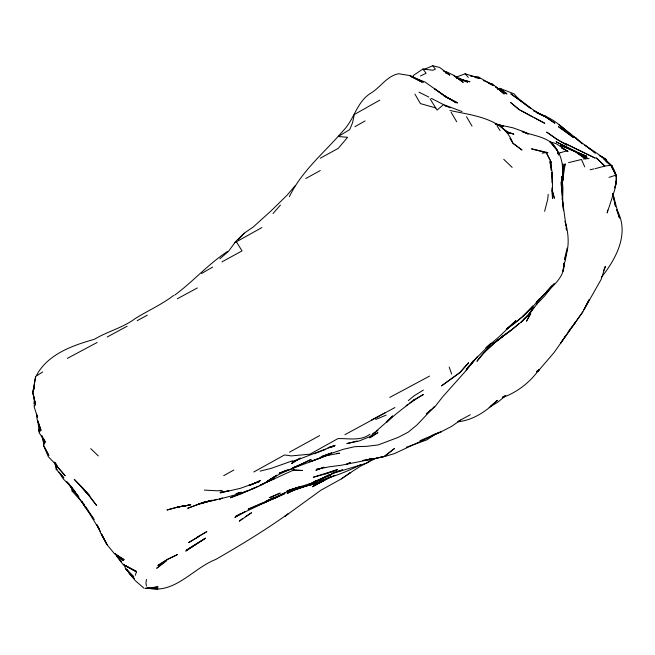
<?xml version="1.0" encoding="UTF-8"?>
<svg xmlns="http://www.w3.org/2000/svg" width="655" height="655" viewBox="0 0 655 655"><rect width="100%" height="100%" fill="white"/><g stroke="black" fill="none" stroke-linecap="round" stroke-linejoin="round"><path stroke-width="0.98" d="M561.744 181.288L561.802 176.359L562.923 187.69L562.637 200.528M561.834 181.566L561.933 176.809L561.638 180.69M616.461 176.727L616.183 182.377L614.685 187.952C619.18 178.119 614.644 166.28 605.793 160.663L612.13 166.329L616.461 176.727L611.754 165.707L612.13 166.329L603.263 158.354L612.13 166.329L604.188 158.666L606.825 161.777M546.327 152.803L531.516 148.849L547.948 152.607L546.327 152.803L551.395 162.645L546.344 152.517L542.184 153.172M564.061 263.261C564.864 280.34 547.408 288.97 538.344 300.833L544.944 293.407M146.425 579.405L145.967 583.187L146.433 586.11M548.186 194.314L547.727 199.341L544.616 211.344M33.937 403.955L34.42 398.911M563.939 264.047L563.529 267.502L564.045 263.981M563.398 268.247L563.03 271.211L564.127 263.163M563.652 266.274L564.02 263.31M173.616 295.462C161.687 304.6 147.915 310.65 135.217 318.535C122.886 327.844 107.469 331.34 94.353 339.323C71.755 345.627 46.177 354.805 35.476 377.444L32.75 392.386L35.468 404.438L34.134 405.985L35.468 404.438L32.75 392.386L34.437 386.786M35.599 376.551L33.266 391.289L34.314 387.613M612.114 167.991L612.253 167.09M563.996 263.842L563.701 265.496L565.494 259.961L567.099 248.171L564.446 259.691C569.809 247.418 568.761 233.843 565.142 221.275L565.887 226.073M607.684 210.099L607.177 212.916L614.84 189.442L616.486 180.616L616.183 182.377L616.396 175.933L610.902 165.33L616.109 175.27M562.252 183.687L563.406 176.4L562.923 163.971L563.308 177.284L562.391 182.295L565.159 163.791L564.283 167.582M126.21 566.575L125.121 565.502L136.469 571.799L135.282 575.295M603.419 270.818L605.425 266.274L601.085 279.529L583.982 309.684L589.058 299.802L582.827 311.854L560.459 343.466L565.969 335.172M134.627 579.757L133.342 577.964L133.923 576.834M289.387 196.697C301.799 170.718 324.61 152.451 342.983 130.943C354.478 119.497 356.713 101.279 371.442 92.789C380.923 86.796 387.031 75.964 398.658 73.728L410.186 75.628L421.869 82.137L410.038 75.923M531.844 309.815L527.725 316.299L533.784 307.293M532.499 309.176C517.941 330.538 491.275 339.511 476.955 361.314L485.478 351.211L493.174 343.875M601.364 277.401C616.118 258.782 630.053 233.155 616.781 209.805M412.552 76.93L413.665 75.268L422.991 68.988L432.824 70.265L435.411 69.127L432.709 65.754L423.302 69.733M574.877 323.013L582.827 311.854M554.236 283.533L545.738 293.268L553.762 284.237M295.028 185.856L287.25 195.026L271.129 210.828L253.501 226.769L244.249 233.188L235.898 241.277L228.546 251.242L219.892 258.782M568.172 331.864L575.589 322.031L553.958 352.693L538.615 370.558L536.486 371.753M537.321 303.56L529.134 314.285L520.84 322.489L529.134 314.285L523.345 319.615M469.602 365.449L466.163 369.96L474.662 359.832L475.456 358.989L466.761 368.765L474.662 359.832L491.111 343.163L486.133 347.674M471.322 363.189L473.041 360.938M552.943 285.351L544.673 295.929L536.543 304.428M536.674 303.502L537.952 301.988M273.037 213.538L280.422 205.097M506.52 329.203L515.354 322.006L506.52 329.203C518.924 320.672 530.313 310.478 539.663 298.639L536.183 302.356M477.659 356.312L465.558 371.156L442.559 396.955L435.035 406.599L426.307 413.985L430.662 410.005M536.494 303.412L537.812 301.93M238.232 239.771L244.249 233.188M484.684 352.062L494.795 342.614L503.703 335.548L500.592 338.054M551.166 286.915L547.121 291.213L552.435 285.588M532.802 305.893L522.616 316.521L513.79 323.726M392.451 416.179L386.344 422.532L392.599 416.212M546.262 291.917L552.386 285.588M37.777 421.091L39.341 431.907L40.978 430.212L37.941 421.026M434.298 406.698L416.998 424.939L408.18 432.161L398.265 437.352L378.189 444.933L366.276 446.374L354.969 446.644L343.654 449.207L321.056 456.723L331.684 452.883C310.879 463.224 287.52 467.817 268.018 480.819L276.598 475.293C258.766 489.457 235.931 494.934 214.259 500.297L201.216 502.884L209.633 500.838M493.059 344.006L496.654 340.96L493.059 344.006L493.878 343.212M522.616 316.521L531.885 307.809M537.059 371.467L539.237 369.404C530.059 382.299 517.262 392.386 502.279 397.642M386.949 421.337L392.574 416.048M376.412 430.974C391.264 417.923 406.247 404.495 423.343 394.539L413.608 400.049L409.088 403.455M507.396 328.499L515.853 320.614L499.118 336.744L486.002 347.944M536.92 371.86L539.057 369.928L536.617 371.377M519.063 323.472L511.056 330.235L501.804 336.645M461.98 111.53L443.566 104.612L437.065 110.081L430.081 98.864M408.335 400.606L413.903 395.956L423.425 390.044M498.905 339.053L493.845 343.269L511.94 329.563M490.554 406.059L497.391 400.369C486.616 411.086 473.442 420.109 457.968 421.779M242.137 518.875L239.304 521.183L251.536 512.734L245.551 516.639M505.791 395.604L497.841 402.129L489.146 407.426M375.7 432.169L369.772 436.648L359.243 440.962L346.855 443.574L357.131 441.036M406.075 405.723L407.582 404.585M227.457 251.528C208.216 264.071 193.094 281.625 174.68 295.135M276.5 475.284L267.33 481.851L275.796 476.283L267.035 481.474M341.386 478.87L350.662 472.501L341.386 478.87L320.86 490.259L284.712 516.484L287.954 513.946C264.89 530.435 240.442 545.214 215.839 559.411C192.758 568.311 174.787 594.568 147.612 588.059L151.354 588.313M322.301 481.343L331.283 476.545L312.517 486.763L324.815 479.755M372.908 458.754L366.767 463.069L334.042 473.066L311.641 483.275M195.059 544.796L185.733 551.076L205.474 538.222L186.487 550.159L195.984 544.199M298.402 458.999L291.606 463.527L300.416 457.96M436.132 433.708L426.765 439.906L406.37 447.242M239.992 514.028L234.867 517.385L244.782 511.883M349.762 473.139L360.086 466.409L377.313 457.477M253.026 488.466L251.307 489.563L254.852 487.631M195.861 544.289L205.474 538.222M377.657 432.783L369.633 437.851L377.902 432.578M36.803 375.683L42.69 371.983M431.457 435.755L419.97 440.717M234.883 242.653L261.902 227.555M344.923 434.683L394.94 407.541M413.608 400.049L414.549 399.485M372.662 433.602L377.935 430.523M198.318 536.936L188.64 542.569L206.89 531.582L197.18 537.141M329.989 477.045L313.27 485.838L323.275 480.827M201.543 273.52L212.678 267.06M354.92 126.693L365.097 120.938M458.082 421.345L470.274 414.771M223.723 475.677L233.86 470.012M459.564 420.78L460.522 420.24L451.238 426.61L441.282 431.71L394.523 453.579L383.568 456.813L374.398 458.729L341.075 465.279L329.203 466.818L316.619 469.332L318.428 468.767M253.821 471.985L284.557 454.938L291.254 455.913L310.003 454.177L337.964 438.588C348.648 438.318 360.79 441.208 369.952 434.224M320.254 158.207L338.258 148.366L347.625 137.288L338.234 136.518L349.704 129.633L352.537 122.78L354.298 114.527L379.851 100.109M305.77 178.537L320.279 170.537M289.477 452.187L319.648 435.6M137.214 320.688L147.26 315.17M127.152 326.223L107.191 337.006M221.971 261.877L242.047 250.881L236.34 241.76M177.309 298.803L197.319 287.946M389.766 397.421L429.574 376.085M67.359 358.375L97.169 342.459M371.336 420.142L385.034 412.797M360.406 464.796C338.258 476.512 313.524 482.268 289.805 489.891L300.841 486.804L287.823 490.841L299.671 486.927C281.83 492.666 265.938 503.163 248.081 509.156L256.572 505.341M272.685 498.111L266.429 501.37L273.233 497.964M329.047 474.67L312.689 482.891L331.168 474.67L314.711 481.45M295.659 460.162L292.024 461.996L335.114 445.343L328.835 447.447M258.258 486.215L240.983 493.968L230.314 497.759L247.279 490.832M259.945 485.363L294.005 469.872M334.738 475.252L314.916 484.274L325.109 479.616M260.747 484.88L264.35 483.071M284.958 471.051L287.488 469.782M244.7 511.874L235.587 516.402L278.064 496.293L268.689 500.33M420.42 75.988L426.094 73.286L422.991 68.988M329.621 453.497L320.426 457.87L309.864 461.709M257.341 504.997L267.748 500.739M274.15 498.283L263.924 502.893L284.426 493.772L275.084 497.874M498.127 89.055L499.806 88.327L513.962 93.812L520.438 100.895M502.983 396.824L504.858 396.005M265.25 482.612L274.543 478.584L266.651 481.63M350.122 462.7L346.651 464.207L350.204 462.749M502.934 396.865L504.792 396.062M370.787 459.802L374.275 458.303M286.751 491.144L290.501 489.539M321.802 479.223L307.449 484.733M375.733 419.462L386.114 415.147M285.744 470.495L279.136 473.229L290.902 469.185L311.084 459.474L292.171 468.538L300.023 464.837L293.022 467.572M293.89 489.76L287.774 492.29L316.488 482.555L305.697 486.108L315.816 483.627L305.492 486.067M324.233 473.794L313.368 477.208L325.519 473.876L337.497 469.651L325.142 473.516M456.314 77.11L465.132 73.778L479.927 78.436L474.9 77.486M336.162 471.788L331.798 473.508L342.712 469.872L337.235 471.469M314.236 453.759L325.813 449.363M431.653 435.444L441.282 431.71L433.291 434.797M323.783 467.261L315.866 470.249L323.922 467.277M223.805 491.643L220.489 492.887L240.221 488.368L259.462 481.564L248.769 485.29M325.519 473.876L336.228 470.167M292.605 460.743L271.293 468.341L260.092 471.133M608.986 177.382L615.405 175.286M313.237 482.162L319.984 479.787L314.474 481.351M304.55 486.297L293.727 490.079L287.103 493.469L293.915 490.128L304.788 486.411M266.429 500.944L275.378 497.882L268.059 500.264M309.872 461.734L330.055 454.472L327.328 455.119M560.361 152.721L566.902 150.838L568.032 151.583M274.953 498.234L285.04 493.084L275.231 498.144L266.208 500.903M294.766 489.4L304.788 486.378M568.581 162.636L581.476 159.476L584.735 166.886M216.936 499.331L198.236 504.301L187.682 508.288L199.3 503.957L198.236 504.301L208.306 501.37M210.394 500.633L200.324 503.548L212.441 500.158M327.975 447.938L334.312 446.178L328.712 447.57M178.029 506.986L166.959 510.016L178.578 506.872L189.704 505.087L178.029 506.986L179.74 506.667M595.28 168.638L604.819 166.067L610.149 165.314M235.931 493.714L241.498 492.265L237.708 493.166M380.096 457.362L384.534 456.306L394.351 448.609L384.534 456.306L377.321 458.009M557.34 153.417L560.017 152.828M590.098 169.727L594.093 168.884M325.494 455.741L339.593 453.235L336.621 453.407M179.167 506.798L190.81 504.825L177.57 506.995L179.167 506.798L178.578 506.872M227.727 491.062L219.949 492.347L228.873 490.89M374.39 458.729L362.657 460.514L372.155 459.089M146.401 588.64L158.142 586.864L151.182 587.666M154.162 588.501L157.904 588.755L145.607 588.296M369.076 459.139L371.082 458.885M583.302 158.985L589.058 158.518M145.222 588.346L149.193 587.887M369.101 459.081L371.098 458.86M222.209 490.333L217.378 490.792L204.311 490.104M292.875 470.085L302.504 470.503L292.548 469.979M497.726 89.186L501.624 89.399L499.806 88.327M444.164 71.485L446.08 71.657L453.628 75.251L463.265 82.374L454.071 75.849L467.686 82.162L456.805 78.101M470.593 76.136L478.24 76.872L493.723 85.666L488.483 83.16M449.977 110.482C472.583 115.493 503.638 117.998 512.931 143.257L521.912 149.962L512.931 143.257L509.893 138.393M580.846 151.149L594.732 157.888L596.762 158.207L604.819 166.067L596.369 158.043M54.955 462.553L56.183 469.299L57.337 469.512M497.055 124.499L512.734 127.741L523.517 131.581L528.208 133.98M490.415 83.799L492.372 84.2L494.492 85.641L504.227 94.001L499.135 89.776M445.334 72.779L448.274 73.442L443.247 70.805M70.871 486.567L72.165 491.176L73.245 491.43M499.307 89.94L503.736 91.012L499.094 89.596M432.709 65.754L439.685 67.465L449.854 75.161L445.703 72.648M456.6 78.125L469.938 81.801L462.348 79.951M496.646 124.524L503.245 126.145M490.923 83.824L492.372 84.2L483.308 80.549M495.532 123.918L503.171 125.965M435.821 107.944L420.444 103.613L414.934 94.123M549.602 141.644L556.324 143.74L566.902 150.838L561.826 148.046M507.6 132.138L513.864 134.201L507.257 131.917L504.759 130.337M496.433 124.303L502 126.235M540.604 114.551C552.304 117.925 561.409 126.276 570.227 134.25L559.378 125.146M539.433 113.97L546.049 116.565L536.74 112.766M528.118 134.029L522.068 131.516C535.561 136.576 554.859 137.337 558.535 154.539M447.553 106.716L450.239 107.829M577.808 152.517L586.749 156.25L577.685 152.558L587.543 158.387L576.359 151.616L556.07 141.742L569.49 148.89M447.103 106.511L444.295 105.34L447.046 106.528M539.392 113.962L546.679 117.057L537.878 113.249M542.053 115.231L544.788 116.402L554.908 123.205L544.149 115.919L533.465 110.638M499.839 90.39L506.086 93.084L497.423 88.409M570.358 149.348L576.768 152.156M418.995 92.216L428.845 97.071M410.587 75.849L423.367 82.17L411.406 76.627L425.12 82.072L445.457 96.555L456.281 102.843L444.254 95.687L446.89 97.308L434.666 88.883L445.457 96.555L457.665 102.933L443.484 95.597M580.101 150.814L564.585 143.232L594.732 157.888M431.358 98.373L443.566 104.612M135.503 571.054L123.304 564.815L116.402 555.776L121.478 561.646L114.879 553.45M533.473 110.646L538.574 113.282L531.786 108.935L517.761 98.135L519.096 99.544M136.453 571.373L124.311 565.101L136.469 571.799M536.838 112.373L538.574 113.282M534.537 117.826L544.78 123.328L520.152 110.138L532.769 116.983M561.843 147.989L567.779 151.199M550.74 167.574L550.012 161.728L550.773 162.145L551.322 170.169M497.423 88.474L506.937 93.976L495.499 86.755L497.685 88.564M504.555 130.304L509.312 133.432L500.878 126.726M590.515 149.438L584.874 145.148L605.924 159.394L607.881 162.972M592.128 150.666L595.354 153.123L593.864 151.96M592.366 150.797L574.165 136.96L582.434 143.854L575.86 138.049L576.523 138.524L558.543 124.458M115.976 554.351L123.394 560.59L115.141 553.966L124.172 559.714L114.338 553.565L107.06 544.723L101.615 534.095L107.06 544.723L101.533 534.963L96.94 524.704L99.347 529.06M134.971 580.395L144.092 588.264M503.752 159.321L512.144 167.393M90.75 448.642L98.324 455.929M83.807 489.547L74.244 479.362L83.07 488.204L96.653 505.578L89.882 496.474L81.678 487.295L89.751 495.712L83.807 489.547L86.665 492.544M125.523 568.589L133.374 576.408L125.523 568.589L123.926 564.143M84.487 504.751L72.165 491.176M133.342 577.964L129.354 573.559L126.783 569.572L133.718 578.594M66.523 481.409L71.755 487.263L63.347 479.026L58.975 472.108M56.183 469.299L63.846 477.937L60.89 474.105M465.132 73.778L468.325 77.413M66.368 481.425L78.862 497.022L72.459 488.54L85.306 507.126L81.818 501.419M93.288 518.531L85.551 507.822L81.908 501.673M94.246 519.595L85.281 506.315L100.583 531.68M126.071 569.121L132.564 577.227M609.805 164.978L605.195 158.96L599.251 155.44L605.924 159.394L605.195 158.96L607.234 162.383M73.147 489.007L74.973 491.414M68.145 483.202L71.813 488.065L68.407 483.39M497.014 125.801L500.15 130.722M132.253 575.876L134.291 579.11M55.446 463.159L56.911 465.615L48.29 456.666L43.631 445.621L43.394 440.16L43.901 444.647L41.994 435.837M451.156 112.341L456.699 121.773M466.516 116.696L472.042 126.153M55.053 462.815L57.059 466.368L65.066 475.645L57.059 466.368L55.773 463.814M43.631 445.621L48.888 455.528L43.991 446.251M43.23 437.966L45.449 442.182L39.194 432.808L39.079 429.803M71.51 487.238L72.918 489.948L71.87 487.271M54.242 462.102L56.674 468.219L55.732 464.403M41.609 435.526L44.728 443.386L43.197 438.621M449.199 367.095L451.688 374.062M40.978 430.212L37.171 419.544L36.5 413.96L37.597 417.669L34.175 406.788M616.699 209.895L619.515 218.107L612.916 194.036M551.87 189.917L554.384 198.293L551.772 188.042M558.609 155.079L557.168 150.208L549.799 141.415L557.487 150.863L557.168 150.208C564.078 160.991 563.308 173.968 561.36 186.045L561.343 182.106M613.293 196.025L615.561 206.693L612.81 193.479M550.012 161.728L552.378 173.157L552.542 198.44L551.87 190.892M33.094 393.033L35.37 404.307M566.182 227.997L566.485 229.921M565.977 225.885L562.211 198.277L563.496 210.067L561.106 182.065M566.248 227.858L566.526 229.823M612.933 193.323L613.145 195.28M550.773 162.145L551.322 170.316M39.144 428.861L39.341 431.907M38.891 424.8L38.964 426.806M561.532 182.876L562.547 199.75M552.337 180.723L552.263 182.892L551.821 172.633L552.337 180.723M530.697 313.598L526.554 321.073L530.697 313.598M468.554 362.813L459.859 372.597L441.576 385.836L459.859 372.597L468.554 362.813M166.648 560.5L156.823 568.163L166.648 560.5M167.303 559.395L157.847 565.437L168.335 559.002L177.423 554.605L167.303 559.395M538.615 370.558L536.928 371.491L538.615 370.558M260.207 480.623L250.013 485.29L260.207 480.623M280.103 493.133L269.794 497.587L280.103 493.133M222.25 498.103L219.589 499.102L222.266 498.103M499.937 125.359L495.188 123.639L499.953 125.375M575.008 151.501L560.827 145.484L575.008 151.501M575.295 151.6L585.324 158.739L575.295 151.6M566.771 144.992L557.315 139.597L546.638 132.081L556.684 139.106L566.771 144.992M563.554 130.214L558.461 126.702L573.567 137.607L563.554 130.214M520.856 101.001L510.826 93.821L530.968 108.55L520.856 101.001M518.31 108.91L510.613 102.491L519.579 109.983L518.31 108.91"/></g></svg>
